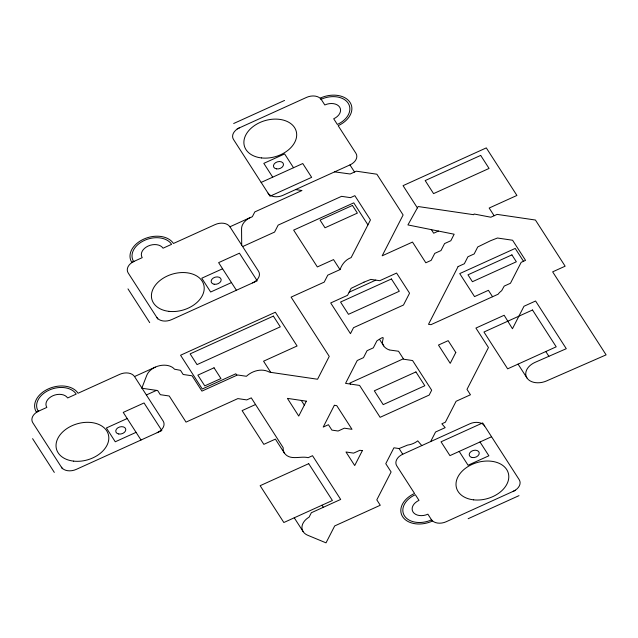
<?xml version="1.0" encoding="UTF-8"?>
<svg xmlns="http://www.w3.org/2000/svg" width="638" height="638" viewBox="0 0 638 638"><rect width="100%" height="100%" fill="white"/><g stroke="black" fill="none" stroke-linecap="round" stroke-linejoin="round"><path stroke-width="0.96" d="M141.875 387.976L146.796 375.28A15.4 10.718 -16.2 0 1 154.077 367.735L155.409 367.081A15.4 10.718 -16.2 0 1 174.525 369.211L180.49 370.335L183.162 374.482L192.07 375.79L201.927 391.11L237.503 374.969L246.412 376.284C252.361 370.71 262.003 367.974 269.459 372.169L317.557 379.243L329.248 356.387L291.103 297.133L324.2 282.124L327.78 275.145L340.102 269.555C341.88 264.196 345.804 259.546 351.155 257.577L370.463 219.935L354.84 195.675L350.485 197.652L341.569 196.337L278.152 225.11L274.571 232.088L242.639 246.571M430.642 441.576L435.547 432.014L445.165 427.651L441.855 423.799L445.364 422.212L456.09 401.286L470.461 394.77L466.992 389.371L488.453 347.527L475.924 328.068L504.156 315.26L512.45 328.745L523.981 306.264L535.577 301.008L566.281 348.699L535.154 362.32A15.4 10.718 -16.2 0 0 526.836 377.76L527.459 378.645A15.4 10.718 -16.2 0 0 546.487 380.966L606.1 354.872L552.652 271.852L565.14 266.19L535.426 220.03L497.098 214.392L490.853 217.223L474.106 214.001L473.747 214.711L418.145 206.529L407.921 224.927L454.16 234.218L450.819 240.741L444.574 243.572L440.994 250.551L434.757 253.382L431.176 260.352L425.825 262.784L412.491 242.073L382.17 255.822L403.112 214.974L376.875 174.214L356.363 171.191L350.174 173.999L334.631 171.869M233.683 123.509L284.548 100.437M237.137 128.884L306.503 97.415A11.548 8.039 -16.2 0 1 321.353 99.6M261.149 182.412L302.763 163.535L311.655 177.34L270.034 196.217L233.492 139.459A11.548 8.039 -16.2 0 1 239.449 127.831M321.153 99.289A21.046 14.642 -16.2 0 1 348.212 103.268A21.046 14.642 -16.2 0 1 337.35 124.45L333.698 118.772A11.548 8.039 -16.2 0 0 339.663 107.152A11.548 8.039 -16.2 0 0 324.814 104.967L320.364 98.061A23.096 16.07 -16.2 0 1 350.063 102.431A23.096 16.07 -16.2 0 1 338.148 125.678L355.924 153.295A11.548 8.039 -16.2 0 1 349.959 164.915L282.905 195.34A11.548 8.039 -16.2 0 1 268.056 193.154M133.669 261.532A21.046 14.642 -16.2 0 1 144.531 240.351A21.046 14.642 -16.2 0 1 171.59 244.33L163.033 248.206A11.548 8.039 -16.2 0 0 148.183 246.029A11.548 8.039 -16.2 0 0 142.226 257.648L131.819 262.37A23.096 16.07 -16.2 0 1 143.741 239.122A23.096 16.07 -16.2 0 1 173.44 243.485L215.062 224.608A11.548 8.039 -16.2 0 1 229.911 226.793L250.718 217.351M222.574 268.773L201.767 278.208L210.66 292.021L231.466 282.578M438.426 231.06L433.68 233.213L431.376 229.64M38.28 411.295A21.046 14.642 -16.2 0 1 49.142 390.113A21.046 14.642 -16.2 0 1 76.201 394.093L67.644 397.968A11.548 8.039 -16.2 0 0 52.794 395.791A11.548 8.039 -16.2 0 0 46.837 407.411L36.43 412.132A23.096 16.07 -16.2 0 1 48.352 388.885A23.096 16.07 -16.2 0 1 78.051 393.255L119.673 374.37A11.548 8.039 -16.2 0 1 134.522 376.556L155.329 367.113M349.146 292.204L375.774 280.122M146.373 394.97L156.485 390.376M127.185 418.536L106.379 427.978L115.271 441.783L136.077 432.341M255.535 404.516L242.105 410.609L263.837 444.359L275.401 439.119L284.285 452.924L283.264 450.508L283.16 447.669L251.276 397.865L246.77 399.906L237.862 398.598L186.033 422.109L169.23 395.999L160.321 394.691L157.658 390.552L142.051 388.255M403.383 358.787L349.903 383.055L350.573 384.1M284.293 452.932C289.859 461.051 300.586 455.652 308.17 457.685L312.524 455.707L340.676 499.434L311.344 512.737L309.079 517.163L308.25 517.665A15.4 10.718 -16.2 0 0 302.723 530.856L303.257 531.781A15.4 10.718 -16.2 0 0 307.803 535.29L326.018 542.85L334.687 525.935L380.272 505.256L376.803 499.865L391.11 471.968L385.775 463.682L393.917 447.796L399.085 448.554L407.546 445.093A15.4 10.718 -16.2 0 0 417.156 441.313L417.738 440.85L421.798 445.587M431.543 519.858A21.046 14.642 -16.2 0 1 404.484 515.879A21.046 14.642 -16.2 0 1 415.346 494.697L418.999 500.375A11.548 8.039 -16.2 0 0 413.041 512.003A11.548 8.039 -16.2 0 0 427.891 514.188L432.333 521.087A23.096 16.07 -16.2 0 1 402.634 516.724A23.096 16.07 -16.2 0 1 414.556 493.469L396.772 465.86A11.548 8.039 -16.2 0 1 402.738 454.232L469.791 423.815A11.548 8.039 -16.2 0 1 484.641 426.001M491.555 436.743L449.934 455.62L441.041 441.815L482.663 422.93L519.204 479.696A11.548 8.039 -16.2 0 1 513.247 491.324M515.56 490.271L446.193 521.74A11.548 8.039 -16.2 0 1 431.344 519.555M468.148 518.718L519.013 495.638M295.601 189.582L301.973 190.515L254.809 211.912L252.353 216.697L249.45 217.981A15.4 10.718 -16.2 0 0 241.555 228.803L241.706 245.112M389.515 349.999L398.527 351.243L403.671 359.226L412.579 360.542L431.671 390.193L429.175 395.066L380.12 417.316L359.593 385.424L345.557 383.366L357.248 360.494L363.485 357.663L367.057 350.693L373.302 347.862L376.883 340.883C388.382 333.156 379.953 340.756 383.382 345.286C384.156 347.63 388.382 349.736 389.084 349.847M383.765 345.948L379.674 339.615M523.503 261.285L515.217 248.421L459.727 273.598L474.544 296.606L488.413 290.314L492.552 296.734M494.131 215.74L489.171 208.036L516.916 195.451L486.3 147.896L403.056 185.65L417.388 207.908M545.801 351.538L548.879 356.315M518.056 364.123L526.948 377.935M349.959 164.915L354.537 172.021M367.935 224.863L353.763 202.852L293.647 230.119L317.349 266.939L333.53 259.602L339.982 269.611M479.991 441.982L488.883 455.787L468.069 465.23L459.185 451.425M293.52 167.73L284.628 153.917L263.821 163.36L272.705 177.165M399.085 448.554L402.738 454.232M229.911 226.793L258.549 271.286A11.548 8.039 -16.2 0 1 252.592 282.905M236.403 290.25L218.627 262.633L239.433 253.198L257.218 280.808L171.662 319.622A11.548 8.039 -16.2 0 1 156.812 317.437M301.272 400.417L304.318 405.146M270.743 372.361L263.558 361.196L297.085 345.987L275.353 312.237L180.554 355.238L202.286 388.989L235.813 373.78L236.786 375.296M321.999 505.2L323.346 507.298M294.254 517.793L303.138 531.598M157.801 318.968L128.174 272.944A11.548 8.039 -16.2 0 1 134.132 261.317M127.983 288.886L149.707 322.637M134.522 376.556L163.161 421.048A11.548 8.039 -16.2 0 1 157.203 432.668M141.014 440.013L123.238 412.395L144.044 402.961L161.829 430.57L76.273 469.385A11.548 8.039 -16.2 0 1 61.423 467.199M62.412 468.731L32.785 422.707A11.548 8.039 -16.2 0 1 38.743 411.079M32.594 438.649L54.318 472.407M363.995 282.14L351.123 288.344L347.543 295.322L330.699 302.962L350.469 333.666L353.532 327.685L403.479 305.028L409.548 293.185L396.597 273.064L379.754 280.712L370.845 279.396L363.995 282.14M306.352 401.166L298.736 416.064L287.419 398.383L306.352 401.166M334.352 405.282L323.211 427.077L328.418 424.709L331.896 430.108L338.116 431.017L344.353 428.186L351.993 429.31L336.752 405.64L334.352 405.282M362.344 450.651L354.704 465.541L345.987 451.999L353.627 453.124L359.872 450.292L362.344 450.651M458.1 266.572L428.497 324.311L430.969 324.67L498.166 294.19L498.661 293.52A15.4 10.718 -16.2 0 1 501.651 290.721L504.211 286.095L510.456 283.264L521.182 262.338L525.545 260.36L512.585 240.239L497.457 238.014L490.51 240.741L477.734 246.962L474.162 253.94L467.917 256.771L464.344 263.741L458.1 266.572M455.795 352.487L450.229 363.341L438.465 345.062L448.171 340.652L455.795 352.487M352.439 205.436L320.069 220.118L325.005 227.79L357.376 213.1L352.439 205.436M480.677 155.401L425.179 180.57L433.577 193.617L489.067 168.44L480.677 155.401M273.367 316.105L190.132 353.867L197.046 364.609L280.281 326.847L273.367 316.105M391.421 278.973L340.556 302.045L348.46 314.319L399.324 291.247L391.421 278.973M214.041 367.799L197.852 375.144L204.766 385.886L220.955 378.541L214.041 367.799M511.907 254.881L467.973 274.811L472.423 281.709L516.349 261.787L511.907 254.881M532.507 309.996L483.947 332.023L507.649 368.844L556.208 346.817L532.507 309.996M415.928 371.93L374.315 390.807L383.199 404.62L424.82 385.735L415.928 371.93M308.696 463.666L260.144 485.693L283.846 522.514L332.406 500.487L308.696 463.666M472.2 457.542A5.136 3.573 -16.2 0 0 479.226 452.797A5.136 3.573 -16.2 0 0 471.251 451.401A5.136 3.573 -16.2 0 0 472.2 457.542M473.643 499.849A26.948 18.749 -16.2 0 0 508.35 473.268A26.948 18.749 -16.2 0 0 465.214 468.483A26.948 18.749 -16.2 0 0 473.643 499.849M118.74 434A5.136 3.573 -16.2 0 0 125.766 429.254A5.136 3.573 -16.2 0 0 117.791 427.859A5.136 3.573 -16.2 0 0 118.74 434M73.673 461.13A26.948 18.749 -16.2 0 0 108.372 434.55A26.948 18.749 -16.2 0 0 65.236 429.765A26.948 18.749 -16.2 0 0 73.673 461.13M214.129 284.237A5.136 3.573 -16.2 0 0 221.155 279.492A5.136 3.573 -16.2 0 0 213.18 278.096A5.136 3.573 -16.2 0 0 214.129 284.237M169.062 311.368A26.948 18.749 -16.2 0 0 203.761 284.787A26.948 18.749 -16.2 0 0 160.624 280.002A26.948 18.749 -16.2 0 0 169.062 311.368M276.445 168.863A5.136 3.573 -16.2 0 0 283.471 164.118A5.136 3.573 -16.2 0 0 275.496 162.722A5.136 3.573 -16.2 0 0 276.445 168.863M261.54 157.937A26.948 18.749 -16.2 0 0 296.239 131.348A26.948 18.749 -16.2 0 0 253.103 126.563A26.948 18.749 -16.2 0 0 261.54 157.937"/></g></svg>
